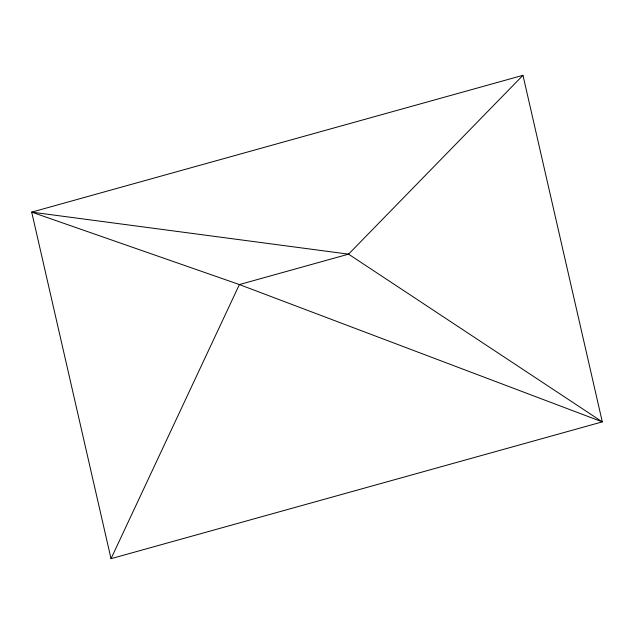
<?xml version="1.0" encoding="UTF-8"?>
<svg xmlns="http://www.w3.org/2000/svg" width="634" height="634" viewBox="0 0 634 634"><rect width="100%" height="100%" fill="white"/><g stroke="black" fill="none" stroke-linecap="round" stroke-linejoin="round"><path stroke-width="0.95" d="M111.029 558.681L239.383 284.563L348.557 254.155L522.971 75.319L602.3 421.872L111.029 558.681L31.7 212.128L522.971 75.319M348.557 254.155L31.7 212.128L239.383 284.563L602.3 421.872L348.557 254.155"/></g></svg>
